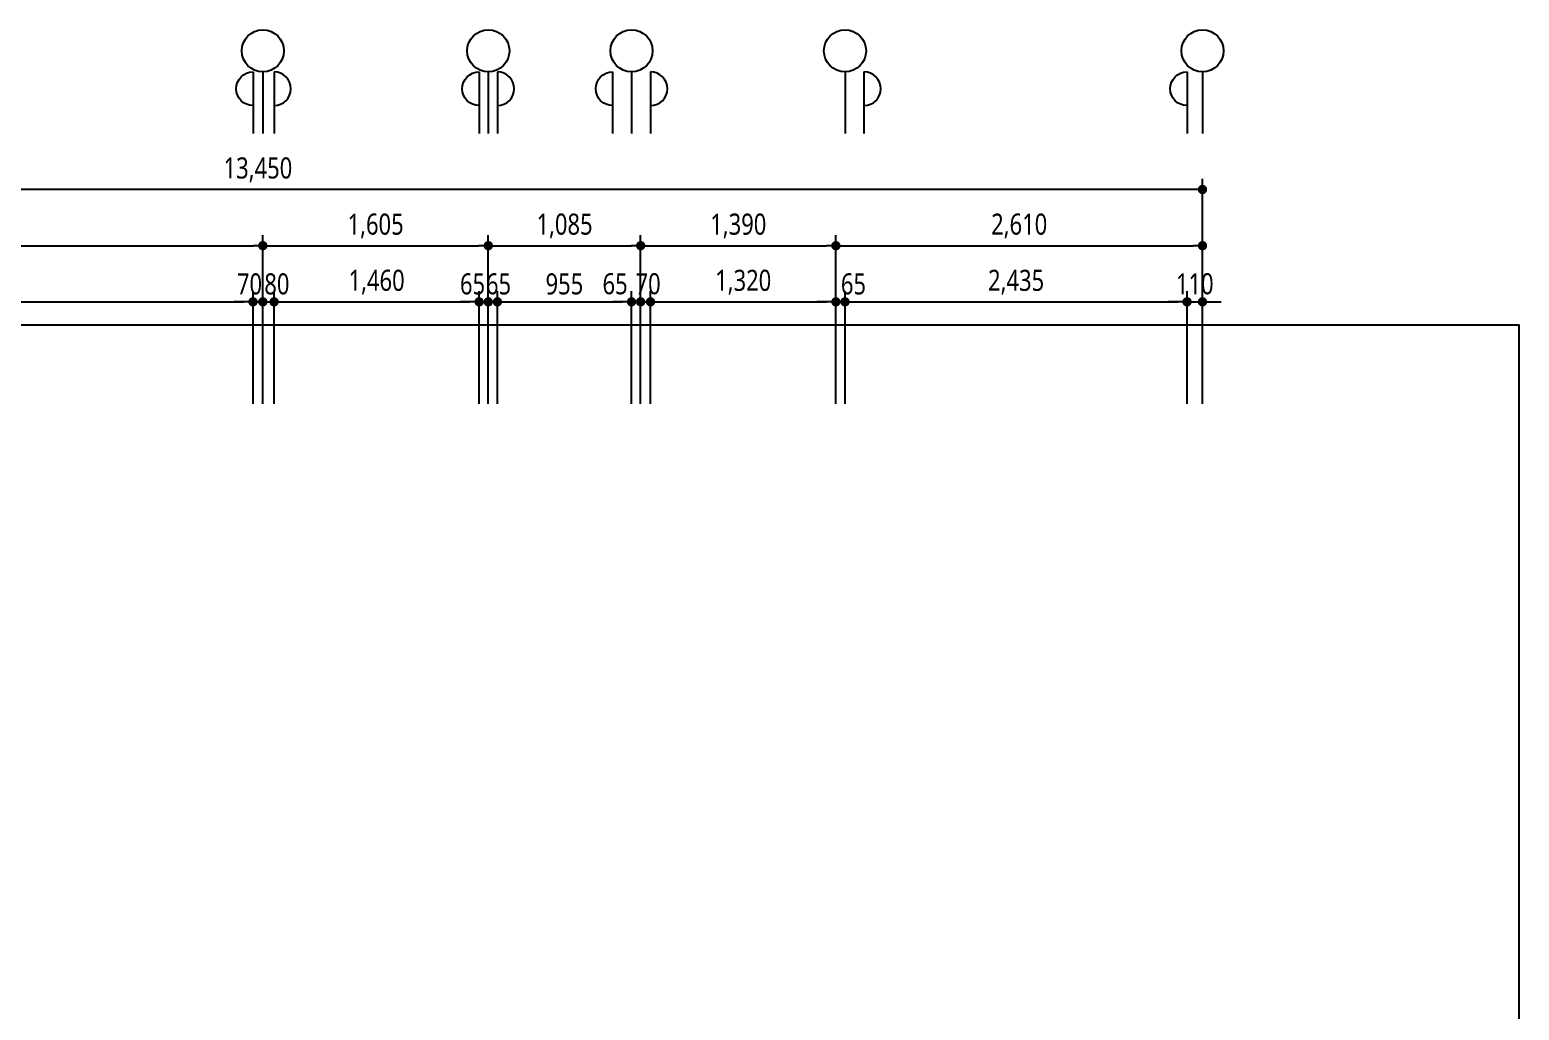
# Model space of a CAD drawing. Header units: millimetres. Extents: x -33000 to 294000, y 0 to 42408.
# Drawn here: x 191527 to 202131, y 21230 to 28212 of the extents above; entities that cross this region are included whole.
import ezdxf

# ---------------------------------------------------------------- set-up
doc = ezdxf.new("R2010")
doc.units = ezdxf.units.MM
doc.header["$LTSCALE"] = 50
doc.layers.add('arch', color=8, linetype='Continuous')
doc.layers.add('DIM', color=7, linetype='Continuous')
doc.styles.add('ANU-TEXT 0', font='malgun.ttf', dxfattribs={"width": 0.8})
doc.dimstyles.new('UDIM-외부', dxfattribs={"dimscale": 50, "dimtxt": 3, "dimasz": 1.33, "dimexe": 1.5, "dimexo": 1.5, "dimgap": 1, "dimtad": 1, "dimdec": 0, "dimzin": 0, "dimdsep": 46, "dimlunit": 6, "dimtxsty": 'ANU-TEXT 0', "dimblk": 'DOT', "dimcen": 0.09, "dimdle": 1.5, "dimclrd": 256, "dimclre": 256, "dimclrt": 3, "dimadec": 0, "dimazin": 0, "dimtfac": 1, "dimtdec": 0, "dimtix": 1, "dimtmove": 2, "dimatfit": 3, "dimfxl": 1.5, "dimtolj": 1, "dimtzin": 0, "dimlwd": -1, "dimarcsym": 0})

# ---------------------------------------------------------------- blocks, each defined once
blk = doc.blocks.new('_Dot')
at = {"color": 0, "linetype": 'ByBlock', "lineweight": -2}
blk.add_line((-0.5, 0), (-1, 0), dxfattribs=at)
at = {"color": 0, "linetype": 'ByBlock', "const_width": 0.5}
blk.add_lwpolyline([(-0.25, 0, 1), (0.25, 0, 1)], format="xyb", close=True, dxfattribs=at)
blk = doc.blocks.new('*D53')
at = {"lineweight": -2, "transparency": 16777216}
for p, q in [((9810, 15735), (9810, 16535)), ((14910, 15735), (14910, 16535))]:
    blk.add_line(p, q, dxfattribs=at)
at = {"transparency": 16777216}
blk.add_line((9877, 16460), (14844, 16460), dxfattribs=at)
at = {"layer": 'Defpoints', "color": 0, "transparency": 16777216}
for p in [(14910, 16460), (9810, 15660), (14910, 15660)]:
    blk.add_point(p, dxfattribs=at)
at = {"transparency": 16777216, "xscale": 66.5, "yscale": 66.5, "zscale": 66.5, "rotation": 180}
blk.add_blockref('_Dot', (9810, 16460), dxfattribs=at)
at = {"transparency": 16777216, "xscale": 66.5, "yscale": 66.5, "zscale": 66.5}
blk.add_blockref('_Dot', (14910, 16460), dxfattribs=at)
at = {"transparency": 16777216, "insert": (12360, 16600), "char_height": 150, "attachment_point": 5, "style": 'ANU-TEXT 0'}
blk.add_mtext('\\A1;5,100', dxfattribs=at)
blk = doc.blocks.new('*D54')
at = {"transparency": 16777216}
for p, q in [((14844, 16460), (14777, 16460)), ((14910, 16460), (14980, 16460)), ((15047, 16460), (15113, 16460))]:
    blk.add_line(p, q, dxfattribs=at)
at = {"lineweight": -2, "transparency": 16777216}
for p, q in [((14910, 15735), (14910, 16535)), ((14980, 15735), (14980, 16535))]:
    blk.add_line(p, q, dxfattribs=at)
at = {"layer": 'Defpoints', "color": 0, "transparency": 16777216}
for p in [(14980, 16460), (14910, 15660), (14980, 15660)]:
    blk.add_point(p, dxfattribs=at)
at = {"transparency": 16777216, "xscale": 66.5, "yscale": 66.5, "zscale": 66.5}
blk.add_blockref('_Dot', (14910, 16460), dxfattribs=at)
at = {"transparency": 16777216, "xscale": 66.5, "yscale": 66.5, "zscale": 66.5, "rotation": 180}
blk.add_blockref('_Dot', (14980, 16460), dxfattribs=at)
at = {"transparency": 16777216, "insert": (14885, 16587), "char_height": 150, "attachment_point": 5, "style": 'ANU-TEXT 0'}
blk.add_mtext('\\A1;70', dxfattribs=at)
blk = doc.blocks.new('*D55')
at = {"transparency": 16777216}
for p, q in [((14914, 16460), (14847, 16460)), ((14980, 16460), (15060, 16460)), ((15127, 16460), (15193, 16460))]:
    blk.add_line(p, q, dxfattribs=at)
at = {"lineweight": -2, "transparency": 16777216}
for p, q in [((14980, 15735), (14980, 16535)), ((15060, 15735), (15060, 16535))]:
    blk.add_line(p, q, dxfattribs=at)
at = {"layer": 'Defpoints', "color": 0, "transparency": 16777216}
for p in [(15060, 16460), (14980, 15660), (15060, 15660)]:
    blk.add_point(p, dxfattribs=at)
at = {"transparency": 16777216, "xscale": 66.5, "yscale": 66.5, "zscale": 66.5}
blk.add_blockref('_Dot', (14980, 16460), dxfattribs=at)
at = {"transparency": 16777216, "xscale": 66.5, "yscale": 66.5, "zscale": 66.5, "rotation": 180}
blk.add_blockref('_Dot', (15060, 16460), dxfattribs=at)
at = {"transparency": 16777216, "insert": (15080, 16587), "char_height": 150, "attachment_point": 5, "style": 'ANU-TEXT 0'}
blk.add_mtext('\\A1;80', dxfattribs=at)
blk = doc.blocks.new('*D56')
at = {"lineweight": -2, "transparency": 16777216}
for p, q in [((15060, 15735), (15060, 16535)), ((16520, 15735), (16520, 16535))]:
    blk.add_line(p, q, dxfattribs=at)
at = {"transparency": 16777216}
blk.add_line((15127, 16460), (16454, 16460), dxfattribs=at)
at = {"layer": 'Defpoints', "color": 0, "transparency": 16777216}
for p in [(16520, 16460), (15060, 15660), (16520, 15660)]:
    blk.add_point(p, dxfattribs=at)
at = {"transparency": 16777216, "xscale": 66.5, "yscale": 66.5, "zscale": 66.5, "rotation": 180}
blk.add_blockref('_Dot', (15060, 16460), dxfattribs=at)
at = {"transparency": 16777216, "xscale": 66.5, "yscale": 66.5, "zscale": 66.5}
blk.add_blockref('_Dot', (16520, 16460), dxfattribs=at)
at = {"transparency": 16777216, "insert": (15790, 16600), "char_height": 150, "attachment_point": 5, "style": 'ANU-TEXT 0'}
blk.add_mtext('\\A1;1,460', dxfattribs=at)
blk = doc.blocks.new('*D57')
at = {"transparency": 16777216}
for p, q in [((16454, 16460), (16387, 16460)), ((16520, 16460), (16585, 16460)), ((16652, 16460), (16718, 16460))]:
    blk.add_line(p, q, dxfattribs=at)
at = {"lineweight": -2, "transparency": 16777216}
for p, q in [((16520, 15735), (16520, 16535)), ((16585, 15735), (16585, 16535))]:
    blk.add_line(p, q, dxfattribs=at)
at = {"layer": 'Defpoints', "color": 0, "transparency": 16777216}
for p in [(16585, 16460), (16520, 15660), (16585, 15660)]:
    blk.add_point(p, dxfattribs=at)
at = {"transparency": 16777216, "xscale": 66.5, "yscale": 66.5, "zscale": 66.5}
blk.add_blockref('_Dot', (16520, 16460), dxfattribs=at)
at = {"transparency": 16777216, "xscale": 66.5, "yscale": 66.5, "zscale": 66.5, "rotation": 180}
blk.add_blockref('_Dot', (16585, 16460), dxfattribs=at)
at = {"transparency": 16777216, "insert": (16473, 16587), "char_height": 150, "attachment_point": 5, "style": 'ANU-TEXT 0'}
blk.add_mtext('\\A1;65', dxfattribs=at)
blk = doc.blocks.new('*D58')
at = {"transparency": 16777216}
for p, q in [((16519, 16460), (16452, 16460)), ((16585, 16460), (16650, 16460)), ((16717, 16460), (16783, 16460))]:
    blk.add_line(p, q, dxfattribs=at)
at = {"lineweight": -2, "transparency": 16777216}
for p, q in [((16585, 15735), (16585, 16535)), ((16650, 15735), (16650, 16535))]:
    blk.add_line(p, q, dxfattribs=at)
at = {"layer": 'Defpoints', "color": 0, "transparency": 16777216}
for p in [(16650, 16460), (16585, 15660), (16650, 15660)]:
    blk.add_point(p, dxfattribs=at)
at = {"transparency": 16777216, "xscale": 66.5, "yscale": 66.5, "zscale": 66.5}
blk.add_blockref('_Dot', (16585, 16460), dxfattribs=at)
at = {"transparency": 16777216, "xscale": 66.5, "yscale": 66.5, "zscale": 66.5, "rotation": 180}
blk.add_blockref('_Dot', (16650, 16460), dxfattribs=at)
at = {"transparency": 16777216, "insert": (16658, 16587), "char_height": 150, "attachment_point": 5, "style": 'ANU-TEXT 0'}
blk.add_mtext('\\A1;65', dxfattribs=at)
blk = doc.blocks.new('*D59')
at = {"lineweight": -2, "transparency": 16777216}
for p, q in [((16650, 15735), (16650, 16535)), ((17605, 15735), (17605, 16535))]:
    blk.add_line(p, q, dxfattribs=at)
at = {"transparency": 16777216}
blk.add_line((16717, 16460), (17538, 16460), dxfattribs=at)
at = {"layer": 'Defpoints', "color": 0, "transparency": 16777216}
for p in [(17605, 16460), (16650, 15660), (17605, 15660)]:
    blk.add_point(p, dxfattribs=at)
at = {"transparency": 16777216, "xscale": 66.5, "yscale": 66.5, "zscale": 66.5, "rotation": 180}
blk.add_blockref('_Dot', (16650, 16460), dxfattribs=at)
at = {"transparency": 16777216, "xscale": 66.5, "yscale": 66.5, "zscale": 66.5}
blk.add_blockref('_Dot', (17605, 16460), dxfattribs=at)
at = {"transparency": 16777216, "insert": (17127, 16587), "char_height": 150, "attachment_point": 5, "style": 'ANU-TEXT 0'}
blk.add_mtext('\\A1;955', dxfattribs=at)
blk = doc.blocks.new('*D60')
at = {"transparency": 16777216}
for p, q in [((18994, 16460), (18927, 16460)), ((19060, 16460), (19125, 16460)), ((19192, 16460), (19258, 16460))]:
    blk.add_line(p, q, dxfattribs=at)
at = {"lineweight": -2, "transparency": 16777216}
for p, q in [((19060, 15735), (19060, 16535)), ((19125, 15735), (19125, 16535))]:
    blk.add_line(p, q, dxfattribs=at)
at = {"layer": 'Defpoints', "color": 0, "transparency": 16777216}
for p in [(19125, 16460), (19060, 15660), (19125, 15660)]:
    blk.add_point(p, dxfattribs=at)
at = {"transparency": 16777216, "xscale": 66.5, "yscale": 66.5, "zscale": 66.5}
blk.add_blockref('_Dot', (19060, 16460), dxfattribs=at)
at = {"transparency": 16777216, "xscale": 66.5, "yscale": 66.5, "zscale": 66.5, "rotation": 180}
blk.add_blockref('_Dot', (19125, 16460), dxfattribs=at)
at = {"transparency": 16777216, "insert": (19185, 16587), "char_height": 150, "attachment_point": 5, "style": 'ANU-TEXT 0'}
blk.add_mtext('\\A1;65', dxfattribs=at)
blk = doc.blocks.new('*D61')
at = {"lineweight": -2, "transparency": 16777216}
for p, q in [((19125, 15735), (19125, 16535)), ((21560, 15735), (21560, 16535))]:
    blk.add_line(p, q, dxfattribs=at)
at = {"transparency": 16777216}
blk.add_line((19192, 16460), (21494, 16460), dxfattribs=at)
at = {"layer": 'Defpoints', "color": 0, "transparency": 16777216}
for p in [(21560, 16460), (19125, 15660), (21560, 15660)]:
    blk.add_point(p, dxfattribs=at)
at = {"transparency": 16777216, "xscale": 66.5, "yscale": 66.5, "zscale": 66.5, "rotation": 180}
blk.add_blockref('_Dot', (19125, 16460), dxfattribs=at)
at = {"transparency": 16777216, "xscale": 66.5, "yscale": 66.5, "zscale": 66.5}
blk.add_blockref('_Dot', (21560, 16460), dxfattribs=at)
at = {"transparency": 16777216, "insert": (20343, 16600), "char_height": 150, "attachment_point": 5, "style": 'ANU-TEXT 0'}
blk.add_mtext('\\A1;2,435', dxfattribs=at)
blk = doc.blocks.new('*D62')
at = {"transparency": 16777216}
for p, q in [((21494, 16460), (21427, 16460)), ((21560, 16460), (21670, 16460)), ((21737, 16460), (21803, 16460))]:
    blk.add_line(p, q, dxfattribs=at)
at = {"lineweight": -2, "transparency": 16777216}
for p, q in [((21560, 15735), (21560, 16535)), ((21670, 15735), (21670, 16535))]:
    blk.add_line(p, q, dxfattribs=at)
at = {"layer": 'Defpoints', "color": 0, "transparency": 16777216}
for p in [(21670, 16460), (21560, 15660), (21670, 15660)]:
    blk.add_point(p, dxfattribs=at)
at = {"transparency": 16777216, "xscale": 66.5, "yscale": 66.5, "zscale": 66.5}
blk.add_blockref('_Dot', (21560, 16460), dxfattribs=at)
at = {"transparency": 16777216, "xscale": 66.5, "yscale": 66.5, "zscale": 66.5, "rotation": 180}
blk.add_blockref('_Dot', (21670, 16460), dxfattribs=at)
at = {"transparency": 16777216, "insert": (21615, 16588), "char_height": 150, "attachment_point": 5, "style": 'ANU-TEXT 0'}
blk.add_mtext('\\A1;110', dxfattribs=at)
blk = doc.blocks.new('*D66')
at = {"lineweight": -2, "transparency": 16777216}
for p, q in [((9750, 15735), (9750, 16935)), ((14980, 15735), (14980, 16935))]:
    blk.add_line(p, q, dxfattribs=at)
at = {"transparency": 16777216}
blk.add_line((9817, 16860), (14914, 16860), dxfattribs=at)
at = {"layer": 'Defpoints', "color": 0, "transparency": 16777216}
for p in [(14980, 16860), (9750, 15660), (14980, 15660)]:
    blk.add_point(p, dxfattribs=at)
at = {"transparency": 16777216, "xscale": 66.5, "yscale": 66.5, "zscale": 66.5, "rotation": 180}
blk.add_blockref('_Dot', (9750, 16860), dxfattribs=at)
at = {"transparency": 16777216, "xscale": 66.5, "yscale": 66.5, "zscale": 66.5}
blk.add_blockref('_Dot', (14980, 16860), dxfattribs=at)
at = {"transparency": 16777216, "insert": (12365, 17000), "char_height": 150, "attachment_point": 5, "style": 'ANU-TEXT 0'}
blk.add_mtext('\\A1;5,230', dxfattribs=at)
blk = doc.blocks.new('*D67')
at = {"lineweight": -2, "transparency": 16777216}
for p, q in [((14980, 15735), (14980, 16935)), ((16585, 15735), (16585, 16935))]:
    blk.add_line(p, q, dxfattribs=at)
at = {"transparency": 16777216}
blk.add_line((15047, 16860), (16519, 16860), dxfattribs=at)
at = {"layer": 'Defpoints', "color": 0, "transparency": 16777216}
for p in [(16585, 16860), (14980, 15660), (16585, 15660)]:
    blk.add_point(p, dxfattribs=at)
at = {"transparency": 16777216, "xscale": 66.5, "yscale": 66.5, "zscale": 66.5, "rotation": 180}
blk.add_blockref('_Dot', (14980, 16860), dxfattribs=at)
at = {"transparency": 16777216, "xscale": 66.5, "yscale": 66.5, "zscale": 66.5}
blk.add_blockref('_Dot', (16585, 16860), dxfattribs=at)
at = {"transparency": 16777216, "insert": (15783, 17000), "char_height": 150, "attachment_point": 5, "style": 'ANU-TEXT 0'}
blk.add_mtext('\\A1;1,605', dxfattribs=at)
blk = doc.blocks.new('*D68')
at = {"lineweight": -2, "transparency": 16777216}
for p, q in [((16585, 15735), (16585, 16935)), ((17670, 15735), (17670, 16935))]:
    blk.add_line(p, q, dxfattribs=at)
at = {"transparency": 16777216}
blk.add_line((16652, 16860), (17604, 16860), dxfattribs=at)
at = {"layer": 'Defpoints', "color": 0, "transparency": 16777216}
for p in [(17670, 16860), (16585, 15660), (17670, 15660)]:
    blk.add_point(p, dxfattribs=at)
at = {"transparency": 16777216, "xscale": 66.5, "yscale": 66.5, "zscale": 66.5, "rotation": 180}
blk.add_blockref('_Dot', (16585, 16860), dxfattribs=at)
at = {"transparency": 16777216, "xscale": 66.5, "yscale": 66.5, "zscale": 66.5}
blk.add_blockref('_Dot', (17670, 16860), dxfattribs=at)
at = {"transparency": 16777216, "insert": (17128, 17000), "char_height": 150, "attachment_point": 5, "style": 'ANU-TEXT 0'}
blk.add_mtext('\\A1;1,085', dxfattribs=at)
blk = doc.blocks.new('*D69')
at = {"lineweight": -2, "transparency": 16777216}
for p, q in [((19060, 15735), (19060, 16935)), ((21670, 15735), (21670, 16935))]:
    blk.add_line(p, q, dxfattribs=at)
at = {"transparency": 16777216}
blk.add_line((19127, 16860), (21604, 16860), dxfattribs=at)
at = {"layer": 'Defpoints', "color": 0, "transparency": 16777216}
for p in [(21670, 16860), (19060, 15660), (21670, 15660)]:
    blk.add_point(p, dxfattribs=at)
at = {"transparency": 16777216, "xscale": 66.5, "yscale": 66.5, "zscale": 66.5, "rotation": 180}
blk.add_blockref('_Dot', (19060, 16860), dxfattribs=at)
at = {"transparency": 16777216, "xscale": 66.5, "yscale": 66.5, "zscale": 66.5}
blk.add_blockref('_Dot', (21670, 16860), dxfattribs=at)
at = {"transparency": 16777216, "insert": (20365, 17000), "char_height": 150, "attachment_point": 5, "style": 'ANU-TEXT 0'}
blk.add_mtext('\\A1;2,610', dxfattribs=at)
blk = doc.blocks.new('*D70')
at = {"lineweight": -2, "transparency": 16777216}
for p, q in [((8220, 15735), (8220, 17335)), ((21670, 15735), (21670, 17335))]:
    blk.add_line(p, q, dxfattribs=at)
at = {"transparency": 16777216}
blk.add_line((21604, 17260), (8287, 17260), dxfattribs=at)
at = {"layer": 'Defpoints', "color": 0, "transparency": 16777216}
for p in [(8220, 17260), (8220, 15660), (21670, 15660)]:
    blk.add_point(p, dxfattribs=at)
at = {"transparency": 16777216, "xscale": 66.5, "yscale": 66.5, "zscale": 66.5, "rotation": 180}
blk.add_blockref('_Dot', (8220, 17260), dxfattribs=at)
at = {"transparency": 16777216, "xscale": 66.5, "yscale": 66.5, "zscale": 66.5}
blk.add_blockref('_Dot', (21670, 17260), dxfattribs=at)
at = {"transparency": 16777216, "insert": (14945, 17400), "char_height": 150, "attachment_point": 5, "style": 'ANU-TEXT 0'}
blk.add_mtext('\\A1;13,450', dxfattribs=at)
blk = doc.blocks.new('중심')
blk.add_line((-350, 0), (0, 0))
blk.add_circle((-470, 0), 120)
blk = doc.blocks.new('안목')
blk.add_line((-350, 0), (0, 0))
blk.add_arc((-254, 0), 96, 0, 180)
blk = doc.blocks.new('*D82')
at = {"transparency": 16777216}
for p, q in [((17538, 16460), (17472, 16460)), ((17605, 16460), (17670, 16460)), ((17737, 16460), (17803, 16460))]:
    blk.add_line(p, q, dxfattribs=at)
at = {"lineweight": -2, "transparency": 16777216}
for p, q in [((17605, 15735), (17605, 16535)), ((17670, 15735), (17670, 16535))]:
    blk.add_line(p, q, dxfattribs=at)
at = {"layer": 'Defpoints', "color": 0, "transparency": 16777216}
for p in [(17670, 16460), (17605, 15660), (17670, 15660)]:
    blk.add_point(p, dxfattribs=at)
at = {"transparency": 16777216, "xscale": 66.5, "yscale": 66.5, "zscale": 66.5}
blk.add_blockref('_Dot', (17605, 16460), dxfattribs=at)
at = {"transparency": 16777216, "xscale": 66.5, "yscale": 66.5, "zscale": 66.5, "rotation": 180}
blk.add_blockref('_Dot', (17670, 16460), dxfattribs=at)
at = {"transparency": 16777216, "insert": (17488, 16588), "char_height": 150, "attachment_point": 5, "style": 'ANU-TEXT 0'}
blk.add_mtext('\\A1;65', dxfattribs=at)
blk = doc.blocks.new('*D83')
at = {"transparency": 16777216}
for p, q in [((17604, 16460), (17537, 16460)), ((17670, 16460), (17740, 16460)), ((17807, 16460), (17873, 16460))]:
    blk.add_line(p, q, dxfattribs=at)
at = {"lineweight": -2, "transparency": 16777216}
for p, q in [((17670, 15735), (17670, 16535)), ((17740, 15735), (17740, 16535))]:
    blk.add_line(p, q, dxfattribs=at)
at = {"layer": 'Defpoints', "color": 0, "transparency": 16777216}
for p in [(17740, 16460), (17670, 15660), (17740, 15660)]:
    blk.add_point(p, dxfattribs=at)
at = {"transparency": 16777216, "xscale": 66.5, "yscale": 66.5, "zscale": 66.5}
blk.add_blockref('_Dot', (17670, 16460), dxfattribs=at)
at = {"transparency": 16777216, "xscale": 66.5, "yscale": 66.5, "zscale": 66.5, "rotation": 180}
blk.add_blockref('_Dot', (17740, 16460), dxfattribs=at)
at = {"transparency": 16777216, "insert": (17723, 16588), "char_height": 150, "attachment_point": 5, "style": 'ANU-TEXT 0'}
blk.add_mtext('\\A1;70', dxfattribs=at)
blk = doc.blocks.new('*D84')
at = {"lineweight": -2, "transparency": 16777216}
for p, q in [((17740, 15735), (17740, 16535)), ((19060, 15735), (19060, 16535))]:
    blk.add_line(p, q, dxfattribs=at)
at = {"transparency": 16777216}
blk.add_line((17807, 16460), (18994, 16460), dxfattribs=at)
at = {"layer": 'Defpoints', "color": 0, "transparency": 16777216}
for p in [(19060, 16460), (17740, 15660), (19060, 15660)]:
    blk.add_point(p, dxfattribs=at)
at = {"transparency": 16777216, "xscale": 66.5, "yscale": 66.5, "zscale": 66.5, "rotation": 180}
blk.add_blockref('_Dot', (17740, 16460), dxfattribs=at)
at = {"transparency": 16777216, "xscale": 66.5, "yscale": 66.5, "zscale": 66.5}
blk.add_blockref('_Dot', (19060, 16460), dxfattribs=at)
at = {"transparency": 16777216, "insert": (18400, 16600), "char_height": 150, "attachment_point": 5, "style": 'ANU-TEXT 0'}
blk.add_mtext('\\A1;1,320', dxfattribs=at)
blk = doc.blocks.new('*D85')
at = {"lineweight": -2, "transparency": 16777216}
for p, q in [((17670, 15735), (17670, 16935)), ((19060, 15735), (19060, 16935))]:
    blk.add_line(p, q, dxfattribs=at)
at = {"transparency": 16777216}
blk.add_line((17737, 16860), (18994, 16860), dxfattribs=at)
at = {"layer": 'Defpoints', "color": 0, "transparency": 16777216}
for p in [(19060, 16860), (17670, 15660), (19060, 15660)]:
    blk.add_point(p, dxfattribs=at)
at = {"transparency": 16777216, "xscale": 66.5, "yscale": 66.5, "zscale": 66.5, "rotation": 180}
blk.add_blockref('_Dot', (17670, 16860), dxfattribs=at)
at = {"transparency": 16777216, "xscale": 66.5, "yscale": 66.5, "zscale": 66.5}
blk.add_blockref('_Dot', (19060, 16860), dxfattribs=at)
at = {"transparency": 16777216, "insert": (18365, 17000), "char_height": 150, "attachment_point": 5, "style": 'ANU-TEXT 0'}
blk.add_mtext('\\A1;1,390', dxfattribs=at)
blk = doc.blocks.new('A$Cab022b7e')
at = {"zscale": 1.25}
for name, p, xscale, yscale, rotation in [('중심', (14980, 17660), 1.25, 1.25, 270), ('중심', (16585, 17660), 1.25, 1.25, 270), ('중심', (17605, 17660), 1.25, 1.25, 270), ('중심', (19125, 17660), 1.25, 1.25, 270), ('중심', (21670, 17660), 1.25, 1.25, 270), ('안목', (14910, 17660), -1.250000000000005, 1.250000000000005, 90), ('안목', (15060, 17660), 1.25, 1.25, 270), ('안목', (16520, 17660), -1.250000000000005, 1.250000000000005, 90), ('안목', (16650, 17660), 1.25, 1.25, 270), ('안목', (17470, 17660), -1.250000000000005, 1.250000000000005, 90), ('안목', (17740, 17660), 1.25, 1.25, 270), ('안목', (19260, 17660), 1.25, 1.25, 270), ('안목', (21560, 17660), -1.250000000000005, 1.250000000000005, 90)]:
    blk.add_blockref(name, p, dxfattribs=dict(at, xscale=xscale, yscale=yscale, rotation=rotation))
for base, p1, p2, picture, middle in [((8220, 17260), (21670, 15660), (8220, 15660), '*D70', (14945, 17400.5)), ((14980, 16860), (9750, 15660), (14980, 15660), '*D66', (12365, 17000.1)), ((16585, 16860), (14980, 15660), (16585, 15660), '*D67', (15782.5, 17000.5)), ((17670, 16860), (16585, 15660), (17670, 15660), '*D68', (17127.5, 17000.5)), ((19060, 16860), (17670, 15660), (19060, 15660), '*D85', (18365, 17000.5)), ((21670, 16860), (19060, 15660), (21670, 15660), '*D69', (20365, 17000.5)), ((14910, 16460), (9810, 15660), (14910, 15660), '*D53', (12360, 16600.5)), ((16520, 16460), (15060, 15660), (16520, 15660), '*D56', (15790, 16600.5)), ((17605, 16460), (16650, 15660), (17605, 15660), '*D59', (17127.5, 16587.5)), ((19060, 16460), (17740, 15660), (19060, 15660), '*D84', (18400, 16600.5)), ((21560, 16460), (19125, 15660), (21560, 15660), '*D61', (20342.5, 16600.1)), ((21670, 16460), (21560, 15660), (21670, 15660), '*D62', (21615, 16587.9))]:
    dim = blk.add_linear_dim(base=base, p1=p1, p2=p2, dimstyle='UDIM-외부', override={"dimclrd": 256, "dimclre": 256, "dimclrt": 256})
    dim.commit()
    dim.dimension.update_dxf_attribs({"geometry": picture, "text_midpoint": middle})
for base, p1, p2, picture, middle in [((14980, 16460), (14910, 15660), (14980, 15660), '*D54', (14885, 16587.5)), ((15060, 16460), (14980, 15660), (15060, 15660), '*D55', (15080, 16587.5)), ((16585, 16460), (16520, 15660), (16585, 15660), '*D57', (16472.5, 16587.5)), ((16650, 16460), (16585, 15660), (16650, 15660), '*D58', (16657.5, 16587.5)), ((17670, 16460), (17605, 15660), (17670, 15660), '*D82', (17487.5, 16587.9)), ((17740, 16460), (17670, 15660), (17740, 15660), '*D83', (17722.5, 16587.9)), ((19125, 16460), (19060, 15660), (19125, 15660), '*D60', (19185, 16587.5))]:
    dim = blk.add_linear_dim(base=base, p1=p1, p2=p2, dimstyle='UDIM-외부', override={"dimclrd": 256, "dimclre": 256, "dimclrt": 256})
    dim.commit()
    dim.dimension.update_dxf_attribs({"geometry": picture, "text_midpoint": middle, "dimtype": 160})

msp = doc.modelspace()

# ---------------------------------------------------------------- linework, layer by layer
at = {"layer": 'arch'}
msp.add_lwpolyline([(173606.2, 8449.6), (202131.2, 8449.6), (202131.2, 26109.6), (173606.2, 26109.6)], close=True, dxfattribs=at)

# ---------------------------------------------------------------- block references
at = {"layer": 'DIM'}
msp.add_blockref('A$Cab022b7e', (178206.2, 9814.6), dxfattribs=at)

doc.saveas('drawing.dxf')
